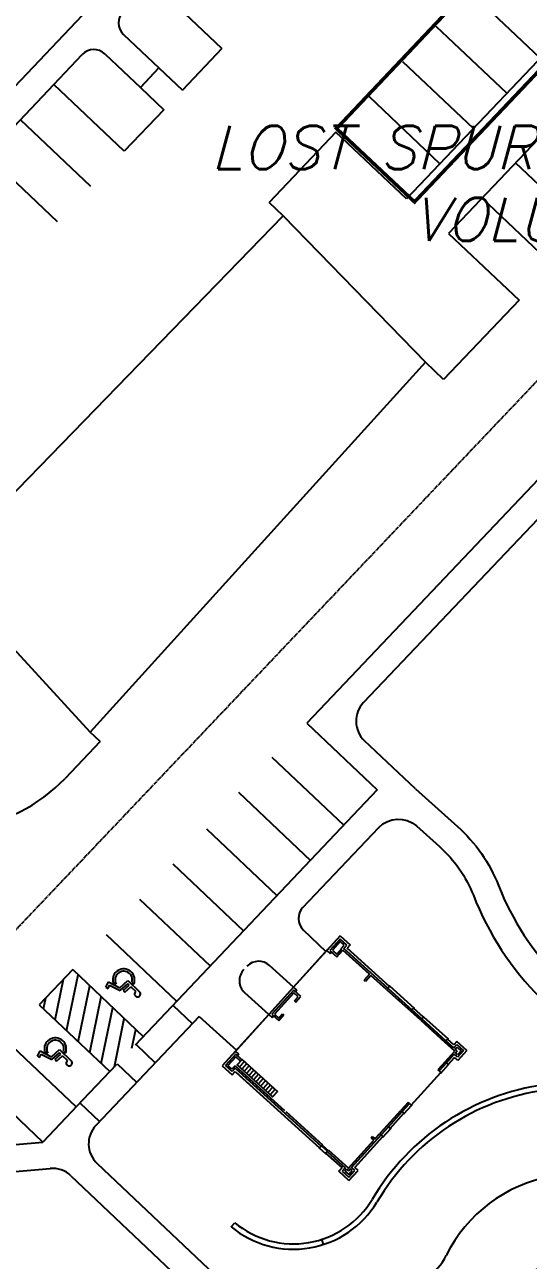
# Model space of a CAD drawing. Header units: feet. Extents: x 2327405 to 2393004, y 6977726 to 7089689.
# Drawn here: x 2342110.9 to 2342204.1, y 7039586.6 to 7039815.8 of the extents above; entities that cross this region are included whole.
import ezdxf

# ---------------------------------------------------------------- set-up
doc = ezdxf.new("R2010")
doc.units = ezdxf.units.FT
doc.header["$MEASUREMENT"] = 0
doc.linetypes.add('CNTR50', pattern=[0.9, 0.75, -0.05, 0.05, -0.05])
doc.layers.get('0').update_dxf_attribs({"linetype": 'CONTINUOUS'})
for name, color, linetype in [('s-adjoiner-txt', 2, 'CONTINUOUS'), ('s-apts', 252, 'CONTINUOUS'), ('s-apts-sd', 252, 'CNTR50')]:
    doc.layers.add(name, color=color, linetype=linetype)
doc.styles.add('LS80', font='simplex.shx', dxfattribs={"oblique": 15, "height": 8})

# ---------------------------------------------------------------- blocks, each defined once
blk = doc.blocks.new('SITEXREF$0$HANDISYM')
at = {"color": 0}
for p, q in [((0.246, 0.423), (0.204, 0.904)), ((0.281, 0.823), (0.299, 0.623)), ((0.189, 0.543), (0.182, 0.619)), ((0.567, 0.423), (0.246, 0.423)), ((0.535, 0.623), (0.299, 0.623)), ((0.535, 0.553), (0.305, 0.553)), ((0.305, 0.553), (0.31, 0.493)), ((0.614, 0.493), (0.31, 0.493)), ((0.535, 0.553), (0.535, 0.623)), ((0.703, 0.079), (0.567, 0.423)), ((0.743, 0.17), (0.614, 0.493)), ((0.615, 0.174), (0.576, 0.271)), ((0.867, 0.143), (0.703, 0.079)), ((0.841, 0.209), (0.743, 0.17)), ((0.867, 0.143), (0.841, 0.209))]:
    blk.add_line(p, q, dxfattribs=at)
for centre, radius, start, end in [((0.292, 0.911), 0.0887, 263.0201, 184.9956), ((0.326, 0.326), 0.326, 116.1872, 332.1153), ((0.326, 0.326), 0.256, 122.4297, 347.4422)]:
    blk.add_arc(centre, radius, start, end, dxfattribs=at)
blk = doc.blocks.new('MAIL-LAU$0$WDQ_JAMB')
at = {"color": 0}
blk.add_lwpolyline([(-0.5, -0.5), (0.5, -0.5), (0.5, 0.5), (-0.5, 0.5)], close=True, dxfattribs=at)
blk = doc.blocks.new('2005042-10b')
at = {"layer": 's-apts'}
h = blk.add_hatch(dxfattribs=at)
h.set_pattern_fill('ANSI31', color=256, scale=20, angle=213.3201003, style=0)
h.set_pattern_definition([(258.3201, (2341753.222, 7040072.0177), (2.448235, -0.506109), [])])
edge = h.paths.add_edge_path()
edge.add_line((2342132.81153, 7039628.13179), (2342126.61838, 7039621.60147))
edge.add_line((2342119.75097, 7039640.51802), (2342132.81153, 7039628.13179))
edge.add_line((2342119.75091, 7039640.51808), (2342113.55776, 7039633.98777))
edge.add_line((2342113.55782, 7039633.98771), (2342126.61838, 7039621.60147))
for p, q in [((2342255.9004, 7039861.82321), (2342181.5862, 7039783.45612)), ((2342257.50422, 7039848.90635), (2342189.38236, 7039777.06929)), ((2342142.23632, 7039839.34044), (2342098.04735, 7039792.74568)), ((2342147.38629, 7039811.34667), (2342134.32568, 7039823.73297)), ((2342206.35882, 7039809.57732), (2342193.29822, 7039821.96362)), ((2342129.1895, 7039813.95742), (2342135.72956, 7039807.75502)), ((2342200.16567, 7039803.04702), (2342187.10506, 7039815.43332)), ((2342147.38629, 7039811.34667), (2342140.07329, 7039803.63555)), ((2342116.25908, 7039804.68273), (2342121.50771, 7039810.21709)), ((2342125.74886, 7039810.32948), (2342132.28892, 7039804.12707)), ((2342193.97251, 7039796.51672), (2342180.9119, 7039808.90302)), ((2342135.72956, 7039807.75502), (2342132.28892, 7039804.12707)), ((2342132.28892, 7039804.12707), (2342135.72956, 7039807.75502)), ((2342135.72956, 7039807.75502), (2342140.07329, 7039803.63555)), ((2342135.72956, 7039807.75502), (2342140.07329, 7039803.63555)), ((2342116.25903, 7039804.68276), (2342054.32765, 7039739.37961)), ((2342129.31965, 7039792.29649), (2342116.25908, 7039804.68273)), ((2342132.28892, 7039804.12707), (2342136.63265, 7039800.0076)), ((2342132.28892, 7039804.12707), (2342136.63265, 7039800.0076)), ((2342187.77936, 7039789.98642), (2342174.71875, 7039802.37272)), ((2342136.63265, 7039800.0076), (2342129.31965, 7039792.29649)), ((2342123.1265, 7039785.76619), (2342110.06592, 7039798.15243)), ((2342168.52478, 7039795.84214), (2342156.17098, 7039782.8165)), ((2342181.5862, 7039783.45612), (2342168.52478, 7039795.84214)), ((2342116.93334, 7039779.23589), (2342103.87277, 7039791.62213)), ((2342214.82952, 7039777.74442), (2342201.76891, 7039790.13072)), ((2342208.63637, 7039771.21412), (2342195.57576, 7039783.60042)), ((2342158.73222, 7039780.33084), (2342156.17098, 7039782.8165)), ((2342189.38236, 7039777.06929), (2342202.44321, 7039764.68382)), ((2342242.65134, 7039770.10937), (2342163.10294, 7039686.23024)), ((2342202.44321, 7039764.68382), (2342188.46399, 7039749.9431)), ((2342188.46399, 7039749.9431), (2342185.10823, 7039753.19982)), ((2342209.82738, 7039728.23233), (2342173.61216, 7039690.0455)), ((2342163.10294, 7039686.23024, 0), (2342176.16353, 7039673.84398, 0)), ((2342124.82685, 7039682.83266), (2342118.34003, 7039675.99225)), ((2342124.82685, 7039682.83266), (2342118.34003, 7039675.99225)), ((2342124.82685, 7039682.83266), (2342123.01949, 7039684.5545)), ((2342183.23212, 7039674.03129), (2342173.79948, 7039682.97692, 0)), ((2342156.6563, 7039679.94033, 0), (2342169.97041, 7039667.31364, 0)), ((2342176.16353, 7039673.84398, 0), (2342131.29784, 7039626.53569, 0)), ((2342150.4395, 7039673.43245, 0), (2342163.77726, 7039660.78333, 0)), ((2342144.5235, 7039666.63931), (2342157.5841, 7039654.25303)), ((2342138.33035, 7039660.109), (2342151.39096, 7039647.72272)), ((2342132.13721, 7039653.57869), (2342145.19781, 7039641.19241)), ((2342125.94406, 7039647.04838), (2342139.00466, 7039634.6621)), ((2342166.72147, 7039643.83479), (2342162.51372, 7039647.82528)), ((2342169.27676, 7039646.78021), (2342166.81558, 7039644.06229)), ((2342169.30593, 7039646.19167), (2342167.40411, 7039644.09147)), ((2342169.27676, 7039646.78021), (2342171.12988, 7039645.10213)), ((2342170.54135, 7039645.07296), (2342169.30593, 7039646.19167)), ((2342160.66264, 7039637.2675), (2342167.09526, 7039644.37115)), ((2342160.66264, 7039637.2675), (2342166.81558, 7039644.06229)), ((2342166.81558, 7039644.06229), (2342167.43345, 7039643.50279)), ((2342167.40411, 7039644.09147), (2342168.7013, 7039642.91681)), ((2342167.43345, 7039643.50279), (2342167.71313, 7039643.81164)), ((2342169.32927, 7039645.72085), (2342167.87494, 7039644.11481)), ((2342167.87494, 7039644.11481), (2342168.67796, 7039643.38764)), ((2342168.67796, 7039643.38764), (2342169.57293, 7039644.37597)), ((2342168.7013, 7039642.91681), (2342169.82002, 7039644.15223)), ((2342170.07052, 7039645.04962), (2342169.32927, 7039645.72085)), ((2342169.51116, 7039644.43191), (2342170.07052, 7039645.04962)), ((2342169.57293, 7039644.37597), (2342169.51116, 7039644.43191)), ((2342174.76168, 7039639.67737), (2342169.82002, 7039644.15223)), ((2342169.98199, 7039644.45525), (2342170.54135, 7039645.07296)), ((2342178.13574, 7039637.07173), (2342169.98199, 7039644.45525)), ((2342171.12988, 7039645.10213), (2342170.57052, 7039644.48442)), ((2342178.41541, 7039637.38058), (2342170.57052, 7039644.48442)), ((2342119.75091, 7039640.51808, 0), (2342113.55776, 7039633.98777, 0)), ((2342119.75097, 7039640.51802), (2342132.81153, 7039628.13179)), ((2342160.66264, 7039637.2675), (2342156.22058, 7039641.28996)), ((2342174.76168, 7039639.67737), (2342173.75484, 7039638.56549)), ((2342175.00876, 7039639.45362), (2342174.00192, 7039638.34175)), ((2342177.91199, 7039636.82464), (2342175.00876, 7039639.45362)), ((2342160.66264, 7039637.2675), (2342156.07591, 7039632.2023)), ((2342161.28051, 7039636.708), (2342160.66264, 7039637.2675)), ((2342174.00192, 7039638.34175), (2342173.75484, 7039638.56549)), ((2342178.13574, 7039637.07173), (2342177.91199, 7039636.82464)), ((2342178.13574, 7039637.07173), (2342178.41541, 7039637.38058)), ((2342178.13574, 7039637.07173), (2342182.58323, 7039633.04435)), ((2342178.13574, 7039637.07173), (2342182.58323, 7039633.04435)), ((2342156.07591, 7039632.2023), (2342151.61961, 7039636.23764)), ((2342160.69182, 7039636.67897), (2342156.66444, 7039632.23147)), ((2342160.71516, 7039636.20814), (2342157.13527, 7039632.25481)), ((2342161.98901, 7039635.50432), (2342160.69182, 7039636.67897)), ((2342161.51818, 7039635.48098), (2342160.71516, 7039636.20814)), ((2342160.81898, 7039634.70884), (2342161.51818, 7039635.48098)), ((2342160.81898, 7039634.70884), (2342161.06607, 7039634.4851)), ((2342161.28051, 7039636.708), (2342161.00083, 7039636.39914)), ((2342161.06607, 7039634.4851), (2342161.98901, 7039635.50432)), ((2342177.91199, 7039636.82464), (2342182.35949, 7039632.79727)), ((2342177.91199, 7039636.82464), (2342182.35949, 7039632.79727)), ((2342113.55782, 7039633.98771), (2342126.61838, 7039621.60147)), ((2342138.30883, 7039633.92838, 0), (2342141.93678, 7039630.48774, 0)), ((2342182.35949, 7039632.79727), (2342182.58323, 7039633.04435)), ((2342184.21261, 7039631.11919), (2342182.35949, 7039632.79727)), ((2342182.58323, 7039633.04435), (2342182.86291, 7039633.3532)), ((2342184.43636, 7039631.36628), (2342182.58323, 7039633.04435)), ((2342184.71604, 7039631.67513), (2342182.86291, 7039633.3532)), ((2342143.21306, 7039631.8335), (2342124.07767, 7039611.65634)), ((2342156.07591, 7039632.2023), (2342149.64329, 7039625.09865)), ((2342149.92297, 7039625.40751), (2342156.07591, 7039632.2023)), ((2342156.07591, 7039632.2023), (2342156.69378, 7039631.64279)), ((2342156.66444, 7039632.23147), (2342157.96163, 7039631.05682)), ((2342156.69378, 7039631.64279), (2342156.97346, 7039631.95165)), ((2342157.13527, 7039632.25481), (2342157.93829, 7039631.52765)), ((2342157.93829, 7039631.52765), (2342158.63749, 7039632.29978)), ((2342157.96163, 7039631.05682), (2342158.88457, 7039632.07604)), ((2342158.63749, 7039632.29978), (2342158.88457, 7039632.07604)), ((2342184.43636, 7039631.36628), (2342184.21261, 7039631.11919)), ((2342184.21261, 7039631.11919), (2342188.66011, 7039627.09182)), ((2342184.21261, 7039631.11919), (2342188.66011, 7039627.09182)), ((2342184.43636, 7039631.36628), (2342184.71604, 7039631.67513)), ((2342184.43636, 7039631.36628), (2342188.88386, 7039627.3389)), ((2342184.43636, 7039631.36628), (2342188.88386, 7039627.3389)), ((2342107.36468, 7039627.4574), (2342120.4253, 7039615.07111)), ((2342131.42756, 7039626.67247, 0), (2342135.05551, 7039623.23184, 0)), ((2342188.66011, 7039627.09182), (2342188.88386, 7039627.3389)), ((2342190.51324, 7039625.41374), (2342188.66011, 7039627.09182)), ((2342189.16353, 7039627.64775), (2342188.88386, 7039627.3389)), ((2342190.36635, 7039625.99644), (2342188.88386, 7039627.3389)), ((2342190.33718, 7039626.58497), (2342189.16353, 7039627.64775)), ((2342190.89654, 7039627.20268), (2342190.33718, 7039626.58497)), ((2342190.36635, 7039625.99644), (2342190.92571, 7039626.61415)), ((2342190.61344, 7039625.7727), (2342190.94905, 7039626.14332)), ((2342190.98406, 7039625.43708), (2342190.61344, 7039625.7727)), ((2342190.64845, 7039625.06646), (2342190.98406, 7039625.43708)), ((2342192.74966, 7039625.52461), (2342190.89654, 7039627.20268)), ((2342190.92571, 7039626.61415), (2342192.16113, 7039625.49543)), ((2342190.94905, 7039626.14332), (2342191.6903, 7039625.47209)), ((2342191.6903, 7039625.47209), (2342191.01907, 7039624.73084)), ((2342192.16113, 7039625.49543), (2342191.04241, 7039624.26002)), ((2342192.74966, 7039625.52461), (2342191.07159, 7039623.67148)), ((2342149.92297, 7039625.40751), (2342147.4618, 7039622.68959)), ((2342149.95215, 7039624.81898), (2342148.05033, 7039622.71877)), ((2342149.97549, 7039624.34815), (2342148.52116, 7039622.74211)), ((2342150.54084, 7039624.848), (2342149.92297, 7039625.40751)), ((2342151.06418, 7039623.81199), (2342149.95215, 7039624.81898)), ((2342150.84044, 7039623.5649), (2342149.97549, 7039624.34815)), ((2342150.54084, 7039624.848), (2342150.26116, 7039624.53915)), ((2342151.55764, 7039623.47756), (2342150.6347, 7039622.45835)), ((2342150.84044, 7039623.5649), (2342151.06418, 7039623.81199)), ((2342188.72329, 7039623.43708), (2342187.38083, 7039621.95458)), ((2342188.72329, 7039623.43708), (2342187.38083, 7039621.95458)), ((2342188.97037, 7039623.21333), (2342187.62792, 7039621.73083)), ((2342188.97037, 7039623.21333), (2342187.62792, 7039621.73083)), ((2342188.72329, 7039623.43708), (2342190.51324, 7039625.41374)), ((2342188.97037, 7039623.21333), (2342188.72329, 7039623.43708)), ((2342188.97037, 7039623.21333), (2342190.4247, 7039624.81937)), ((2342188.97037, 7039623.21333), (2342189.27923, 7039622.93365)), ((2342189.27923, 7039622.93365), (2342190.45388, 7039624.23084)), ((2342191.04241, 7039624.26002), (2342190.4247, 7039624.81937)), ((2342191.07159, 7039623.67148), (2342190.45388, 7039624.23084)), ((2342191.01907, 7039624.73084), (2342190.64845, 7039625.06646)), ((2342100.26491, 7039621.7869), (2342114.23209, 7039608.54085, 0)), ((2342127.85721, 7039622.90774), (2342121.66406, 7039616.37743)), ((2342127.98692, 7039623.04452, 0), (2342131.61487, 7039619.60389, 0)), ((2342147.4618, 7039622.68959), (2342149.31492, 7039621.01152)), ((2342149.28575, 7039621.60005), (2342148.05033, 7039622.71877)), ((2342149.26241, 7039622.07088), (2342148.52116, 7039622.74211)), ((2342149.82177, 7039622.68859), (2342149.26241, 7039622.07088)), ((2342149.84511, 7039622.21776), (2342149.28575, 7039621.60005)), ((2342149.31492, 7039621.01152), (2342149.87428, 7039621.62923)), ((2342149.82177, 7039622.68859), (2342158.96384, 7039614.41009)), ((2342149.84511, 7039622.21776), (2342165.78197, 7039607.78633)), ((2342149.87428, 7039621.62923), (2342165.50229, 7039607.47747)), ((2342156.42199, 7039615.70003), (2342150.12136, 7039621.40548)), ((2342151.99516, 7039623.08137), (2342151.07222, 7039622.06215)), ((2342152.43269, 7039622.68518), (2342151.50974, 7039621.66596)), ((2342152.87021, 7039622.28899), (2342151.94727, 7039621.26977)), ((2342153.30773, 7039621.89279), (2342152.38479, 7039620.87358)), ((2342153.74525, 7039621.4966), (2342152.82231, 7039620.47738)), ((2342154.18277, 7039621.10041), (2342153.25983, 7039620.08119)), ((2342182.45506, 7039615.39762), (2342187.93677, 7039621.45116)), ((2342187.38083, 7039621.95458), (2342187.62792, 7039621.73083)), ((2342187.62792, 7039621.73083), (2342187.93677, 7039621.45116)), ((2342154.62029, 7039620.70422), (2342153.69735, 7039619.685)), ((2342155.05782, 7039620.30802), (2342154.13488, 7039619.28881)), ((2342155.49534, 7039619.91183), (2342154.5724, 7039618.89261)), ((2342155.93286, 7039619.51564), (2342155.00992, 7039618.49642)), ((2342156.37038, 7039619.11945), (2342155.44744, 7039618.10023)), ((2342156.8079, 7039618.72325), (2342155.88496, 7039617.70404)), ((2342121.66406, 7039616.37743), (2342114.23209, 7039608.54085)), ((2342157.24542, 7039618.32706), (2342156.32248, 7039617.30784)), ((2342157.40327, 7039617.62202), (2342157.62701, 7039617.8691)), ((2342121.10565, 7039615.78862, 0), (2342124.7336, 7039612.34798, 0)), ((2342159.21093, 7039614.18635), (2342166.00572, 7039608.03341)), ((2342177.98362, 7039611.57708), (2342180.55667, 7039614.41854)), ((2342178.2307, 7039611.35334), (2342180.80375, 7039614.1948)), ((2342181.89913, 7039615.90104), (2342180.55667, 7039614.41854)), ((2342181.89913, 7039615.90104), (2342180.55667, 7039614.41854)), ((2342180.55667, 7039614.41854), (2342180.80375, 7039614.1948)), ((2342182.14621, 7039615.6773), (2342180.80375, 7039614.1948)), ((2342182.14621, 7039615.6773), (2342180.80375, 7039614.1948)), ((2342180.80375, 7039614.1948), (2342181.1126, 7039613.91512)), ((2342182.14621, 7039615.6773), (2342181.89913, 7039615.90104)), ((2342182.14621, 7039615.6773), (2342182.45506, 7039615.39762)), ((2342178.53956, 7039611.07366), (2342181.1126, 7039613.91512)), ((2342171.40654, 7039603.8173), (2342176.88824, 7039609.87084)), ((2342171.99507, 7039603.84648), (2342177.1971, 7039609.59116)), ((2342175.02828, 7039609.30665), (2342175.25202, 7039609.55374)), ((2342175.25202, 7039609.55374), (2342175.74619, 7039609.10625)), ((2342175.74619, 7039609.10625), (2342176.64116, 7039610.09458)), ((2342177.98362, 7039611.57708), (2342176.64116, 7039610.09458)), ((2342177.98362, 7039611.57708), (2342176.64116, 7039610.09458)), ((2342176.64116, 7039610.09458), (2342176.88824, 7039609.87084)), ((2342178.2307, 7039611.35334), (2342176.88824, 7039609.87084)), ((2342178.2307, 7039611.35334), (2342176.88824, 7039609.87084)), ((2342176.88824, 7039609.87084), (2342177.1971, 7039609.59116)), ((2342178.2307, 7039611.35334), (2342177.98362, 7039611.57708)), ((2342178.2307, 7039611.35334), (2342178.53956, 7039611.07366)), ((2342165.78197, 7039607.78633), (2342165.50229, 7039607.47747)), ((2342166.00572, 7039608.03341), (2342165.78197, 7039607.78633)), ((2342165.83791, 7039607.8481), (2342166.94978, 7039606.84125)), ((2342165.94978, 7039607.97164), (2342167.06166, 7039606.9648)), ((2342170.82384, 7039603.67042), (2342175.52245, 7039608.85917)), ((2342175.02828, 7039609.30665), (2342175.52245, 7039608.85917)), ((2342166.89385, 7039606.77948), (2342166.61417, 7039606.47063)), ((2342166.61417, 7039606.47063), (2342169.64094, 7039603.72978)), ((2342166.89385, 7039606.77948), (2342167.11759, 7039607.02657)), ((2342166.89385, 7039606.77948), (2342170.22947, 7039603.75895)), ((2342167.11759, 7039607.02657), (2342170.82384, 7039603.67042)), ((2342083.43337, 7039600.83571), (2342115.55306, 7039603.63708)), ((2342124.26499, 7039604.58776), (2342146.02486, 7039583.95138)), ((2342169.08158, 7039603.11207), (2342169.64094, 7039603.72978)), ((2342170.9347, 7039601.43399), (2342169.08158, 7039603.11207)), ((2342170.22947, 7039603.75895), (2342169.67011, 7039603.14124)), ((2342169.67011, 7039603.14124), (2342170.90553, 7039602.02253)), ((2342170.47655, 7039603.53521), (2342170.14094, 7039603.16458)), ((2342170.14094, 7039603.16458), (2342170.88219, 7039602.49335)), ((2342170.47655, 7039603.53521), (2342170.84718, 7039603.19959)), ((2342170.84718, 7039603.19959), (2342171.18279, 7039603.57022)), ((2342170.88219, 7039602.49335), (2342171.55342, 7039603.2346)), ((2342170.90553, 7039602.02253), (2342172.02425, 7039603.25794)), ((2342170.9347, 7039601.43399), (2342172.61278, 7039603.28712)), ((2342171.55342, 7039603.2346), (2342171.18279, 7039603.57022)), ((2342172.02425, 7039603.25794), (2342171.40654, 7039603.8173)), ((2342172.61278, 7039603.28712), (2342171.99507, 7039603.84648)), ((2342119.42813, 7039602.28394), (2342141.98936, 7039580.88757))]:
    blk.add_line(p, q, dxfattribs=at)
at = {"layer": 's-apts', "const_width": 0.66667, "elevation": 0}
blk.add_lwpolyline([(2342183.07328, 7039782.90021), (2342258.80212, 7039862.83366), (2342244.25723, 7039876.56415), (2342168.6179, 7039796.50939)], close=True, dxfattribs=at)
at = {"layer": 's-apts', "elevation": 0}
for points in [[(2342095.18364, 7039714.84196), (2342158.73222, 7039780.33084), (2342185.10823, 7039753.19982), (2342123.01949, 7039684.5545), (2342095.18364, 7039714.84196)], [(2342143.21306, 7039631.8335), (2342150.09707, 7039625.59977)], [(2342149.08939, 7039592.83849), (2342149.76124, 7039593.58043)]]:
    blk.add_lwpolyline(points, dxfattribs=at)
for points in [[(2342183.23212, 7039674.03129), (2342191.0235, 7039667.06614, -0.117460369), (2342198.62595, 7039656.13014, 0.102610941), (2342209.95896, 7039638.76183, -0.971172131)], [(2342162.40133, 7039652.06643), (2342176.44919, 7039666.87908, -0.405617206), (2342183.40949, 7039667.1661), (2342187.69114, 7039663.33849, -0.117460369), (2342193.97091, 7039654.30515, 0.102610941), (2342206.4137, 7039635.23605, 0.102610941)]]:
    blk.add_lwpolyline(points, format="xyb", dxfattribs=at)
at = {"layer": 's-apts'}
for points in [[(2342178.35364, 7039637.43652), (2342178.40958, 7039637.49829), (2342182.98062, 7039633.35904), (2342182.92468, 7039633.29727)], [(2342184.65427, 7039631.73107), (2342184.7102, 7039631.79284), (2342189.28124, 7039627.65359), (2342189.2253, 7039627.59182)], [(2342187.88083, 7039621.38938), (2342187.9426, 7039621.33345), (2342189.39693, 7039622.93949), (2342189.33516, 7039622.99543)], [(2342181.05667, 7039613.85335), (2342181.11844, 7039613.79741), (2342182.57277, 7039615.40345), (2342182.511, 7039615.45939)], [(2342177.14116, 7039609.52939), (2342177.20293, 7039609.47345), (2342178.65726, 7039611.0795), (2342178.59549, 7039611.13543)], [(2342084.72309, 7039605.96717), (2342114.23209, 7039608.54085)], [(2342165.44052, 7039607.53341), (2342165.38459, 7039607.47164), (2342166.62, 7039606.35292), (2342166.67594, 7039606.41469)], [(2342166.22402, 7039589.54434), (2342165.91507, 7039590.49542)]]:
    blk.add_lwpolyline(points, dxfattribs=at)
blk.add_lwpolyline([(2342157.68295, 7039617.93087), (2342156.76001, 7039616.91165), (2342150.19718, 7039622.85454), (2342151.12012, 7039623.87376)], close=True, dxfattribs=at)
blk.add_lwpolyline([(2342216.22117, 7039557.6301, -0.186281375), (2342221.50139, 7039567.45788, 1.160848041), (2342202.54343, 7039581.15372, -0.255601151), (2342194.58644, 7039575.78811, 0.581100648), (2342184.15073, 7039552.74114, -0.274000978), (2342185.09501, 7039542.59031, 0.512255703), (2342196.25595, 7039522.38623, 0.108217356), (2342201.50843, 7039522.89361, -0.203439077), (2342218.00775, 7039521.41572, -0.04364051), (2342220.58587, 7039519.73412, 1.125536786), (2342232.70683, 7039539.62868, 0.07637212), (2342230.56433, 7039540.23727)], format="xyb", dxfattribs=at)
for centre, radius, start, end in [((2342131.25388, 7039816.13419), 3, 136.5179019, 226.5179019), ((2342123.68447, 7039808.15271), 3, 46.5179019, 136.5179019), ((2342177.24011, 7039686.60487, -0.00005), 5, 136.5179474, 226.5179793), ((2342096.57167, 7039696.63538), 30, 237.7048592, 316.519784), ((2342164.57811, 7039650.00205, -0.00018), 3, 136.5179697, 226.5179697), ((2342154.20689, 7039639.06621, 0.0004), 3, 47.8379759, 136.5179697), ((2342153.6333, 7039638.46139, -0.00049), 3, 136.5179697, 227.8379759), ((2342213.04757, 7039575.72485), 43.8237, 45.6315978, 149.5957184), ((2342213.04757, 7039575.72485), 42.8237, 45.6315978, 149.5957184), ((2342127.70562, 7039608.21571), 5, 136.5179697, 226.5179697), ((2342115.9875, 7039598.65599), 5, 46.5179697, 94.9845326), ((2342213.04757, 7039575.72485), 26.8237, 99.8835992, 154.0092875), ((2342160.64306, 7039606.72503), 18.06442, 230.2393635, 328.8939395), ((2342160.64306, 7039606.72503), 17.06442, 230.3801782, 328.8735507), ((2342179.94803, 7039591.86193), 10, 302.2726609, 334.0092875)]:
    blk.add_arc(centre, radius, start, end, dxfattribs=at)
at = {"layer": 's-apts-sd', "flags": 128}
blk.add_lwpolyline([(2342430.38698, 7039845.54086), (2342422.61133, 7039840.96076, -0.131650473), (2342372.7308, 7039827.12803), (2342320.87969, 7039826.67567, 0.203534548), (2342249.19308, 7039795.4922), (2342109.5601, 7039648.2574), (2342106.51208, 7039645.04345, 0.109552401), (2342088.68197, 7039615.3435, 0.043256609), (2342085.45183, 7039601.91013, -0.214673818), (2342049.87946, 7039546.70996, -0.004160388), (2342048.75656, 7039545.9948), (2342047.31298, 7039545.0922)], format="xyb", dxfattribs=at)
at = {"layer": 's-apts'}
for name, p, xscale, yscale, zscale, rotation in [('SITEXREF$0$HANDISYM', (2342129.3939, 7039641.49035), 6.249999999701439, 6.249999999701439, 6.249999999701439, 221.1872575989519), ('MAIL-LAU$0$WDQ_JAMB', (2342180.24761, 7039634.9345), 0.1999199999759376, 0.3333333336934673, 8.333333333333333e-05, 317.8379758994253), ('SITEXREF$0$HANDISYM', (2342116.73049, 7039628.69254), 6.249999999701439, 6.249999999701439, 6.249999999701439, 221.1872575989519), ('MAIL-LAU$0$WDQ_JAMB', (2342186.54823, 7039629.22905), 0.1999199999759376, 0.3333333336934673, 8.333333333333333e-05, 317.8379758994253)]:
    blk.add_blockref(name, p, dxfattribs=dict(at, xscale=xscale, yscale=yscale, zscale=zscale, rotation=rotation))
at = {"layer": 's-adjoiner-txt', "insert": (2342254.55167, 7039797.00424, -375.99999), "char_height": 8, "attachment_point": 2, "rotation": 359.9999513, "style": 'LS80'}
blk.add_mtext('LOST SPURS RANCH APARTMENTS, L.L.C.\\PVOLUME 14788, PAGE 113\\PD.R.T.C.T.', dxfattribs=at)

msp = doc.modelspace()

# ---------------------------------------------------------------- block references
msp.add_blockref('2005042-10b', (0, 0))
msp.add_blockref('2005042-10b', (0, 0))

doc.saveas('drawing.dxf')
